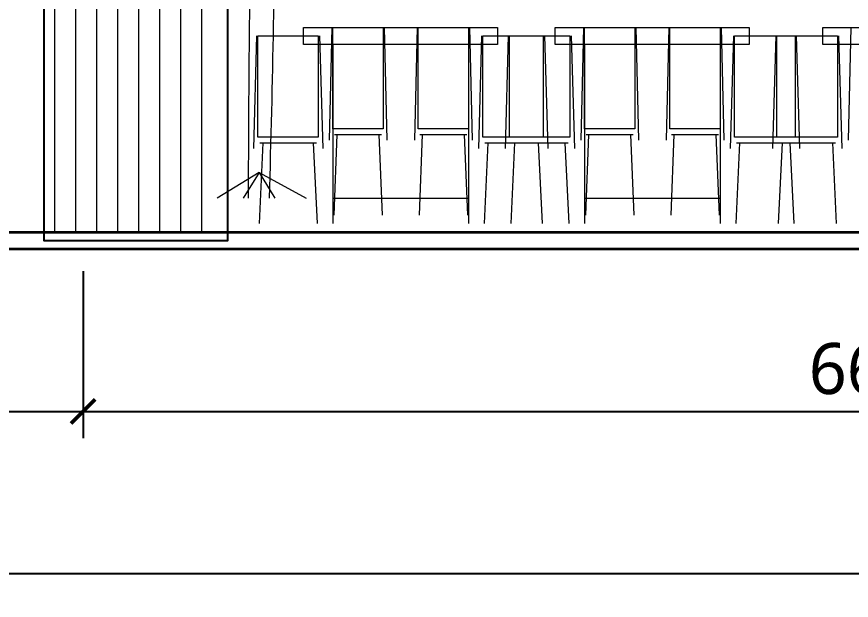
# Model space of a CAD drawing. Header units: millimetres. Extents: x -1800 to 33200, y -8500 to 38400.
# Drawn here: x 19527 to 22962, y 29155 to 31557 of the extents above; entities that cross this region are included whole.
import ezdxf

# ---------------------------------------------------------------- set-up
doc = ezdxf.new("R2010")
doc.units = ezdxf.units.MM
for name, color, linetype, lineweight in [('E-DIM', 7, 'Continuous', 13), ('E-FURNITURE', 7, 'Continuous', 18), ('E-HATCH', 8, 'Continuous', 9), ('E-OUTLINE', 7, 'Continuous', 35), ('E-PLANT', 3, 'Continuous', 13), ('E-WALL', 7, 'Continuous', 25)]:
    doc.layers.add(name, color=color, linetype=linetype, lineweight=lineweight)
doc.styles.add('CJK', font='NotoSansCJK-Regular.ttc')
doc.styles.add('OpenSansCondensed-Light', font='OpenSansCondensed-Light.ttf')
doc.dimstyles.new('EZDXF', dxfattribs={"dimtxt": 0.25, "dimasz": 0.175, "dimexe": 0.375, "dimexo": 0.125, "dimgap": 0.1, "dimtad": 1, "dimlfac": 100, "dimzin": 12, "dimdsep": 46, "dimtxsty": 'OpenSansCondensed-Light', "dimblk": 'ARCHTICK', "dimcen": 2.5, "dimazin": 3, "dimtfac": 0.5, "dimtmove": 2, "dimatfit": 3})

# ---------------------------------------------------------------- blocks, each defined once
blk = doc.blocks.new('_ARCHTICK')
at = {"color": 0, "linetype": 'BYBLOCK', "const_width": 0.15}
blk.add_lwpolyline([(-0.5, -0.5), (0.5, 0.5)], dxfattribs=at)

msp = doc.modelspace()

# ---------------------------------------------------------------- linework, layer by layer
at = {"layer": 'E-FURNITURE'}
for p, q in [((20823.4, 31513.1), (20812.6, 31049.5)), ((21039.2, 31513.1), (21050, 31049.5)), ((21174.7, 31513.1), (21163.9, 31049.5)), ((21390.6, 31513.1), (21401.3, 31049.5)), ((21859.3, 31513.1), (21848.5, 31049.5)), ((22075.1, 31513.1), (22085.9, 31049.5)), ((22210.7, 31513.1), (22199.9, 31049.5)), ((22426.5, 31513.1), (22437.3, 31049.5)), ((22960, 31513.1), (22949.2, 31049.5)), ((20514.3, 31478), (20501.4, 31014.4)), ((20773.3, 31478), (20786.3, 31014.4)), ((21440.6, 31478), (21427.7, 31014.4)), ((21550.3, 31478), (21537.3, 31014.4)), ((21699.6, 31478), (21712.6, 31014.4)), ((21809.2, 31478), (21822.2, 31014.4)), ((22476.5, 31478), (22463.6, 31014.4)), ((22650.9, 31478), (22638, 31014.4)), ((22735.5, 31478), (22748.5, 31014.4)), ((22909.9, 31478), (22922.9, 31014.4)), ((20827.5, 31442.9), (20827.5, 30705.4)), ((21386.5, 31442.9), (21386.5, 30705.4)), ((21863.4, 31442.9), (21863.4, 30705.4)), ((22422.4, 31442.9), (22422.4, 30705.4)), ((20845, 31072.7), (20832, 30740.5)), ((20834.2, 31072.7), (21028.4, 31072.7)), ((21017.6, 31072.7), (21030.6, 30740.5)), ((21196.3, 31072.7), (21183.4, 30740.5)), ((21185.5, 31072.7), (21379.8, 31072.7)), ((21369, 31072.7), (21381.9, 30740.5)), ((21880.9, 31072.7), (21867.9, 30740.5)), ((21870.1, 31072.7), (22064.3, 31072.7)), ((22053.5, 31072.7), (22066.5, 30740.5)), ((22232.2, 31072.7), (22219.3, 30740.5)), ((22221.5, 31072.7), (22415.7, 31072.7)), ((22404.9, 31072.7), (22417.8, 30740.5)), ((20540.2, 31037.6), (20524.7, 30705.4)), ((20527.3, 31037.6), (20760.4, 31037.6)), ((20747.4, 31037.6), (20763, 30705.4)), ((21466.5, 31037.6), (21451, 30705.4)), ((21453.6, 31037.6), (21686.7, 31037.6)), ((21576.2, 31037.6), (21560.6, 30705.4)), ((21563.2, 31037.6), (21796.3, 31037.6)), ((21673.7, 31037.6), (21689.2, 30705.4)), ((21783.3, 31037.6), (21798.9, 30705.4)), ((22502.4, 31037.6), (22486.9, 30705.4)), ((22489.5, 31037.6), (22722.6, 31037.6)), ((22676.8, 31037.6), (22661.3, 30705.4)), ((22663.9, 31037.6), (22897, 31037.6)), ((22709.6, 31037.6), (22725.2, 30705.4)), ((22884, 31037.6), (22899.6, 30705.4)), ((20827.5, 30810.7), (21386.5, 30810.7)), ((21863.4, 30810.7), (22422.4, 30810.7))]:
    msp.add_line(p, q, dxfattribs=at)
for points in [[(20707.7, 31513.1), (21506.2, 31513.1), (21506.2, 31442.9), (20707.7, 31442.9)], [(20827.7, 31513.1), (21034.9, 31513.1), (21034.9, 31095.9), (20827.7, 31095.9)], [(21179.1, 31513.1), (21386.2, 31513.1), (21386.2, 31095.9), (21179.1, 31095.9)], [(21743.6, 31513.1), (22542.2, 31513.1), (22542.2, 31442.9), (21743.6, 31442.9)], [(21863.6, 31513.1), (22070.8, 31513.1), (22070.8, 31095.9), (21863.6, 31095.9)], [(22215, 31513.1), (22422.2, 31513.1), (22422.2, 31095.9), (22215, 31095.9)], [(22844.3, 31513.1), (23642.8, 31513.1), (23642.8, 31442.9), (22844.3, 31442.9)], [(20519.5, 31478), (20768.1, 31478), (20768.1, 31060.8), (20519.5, 31060.8)], [(21445.8, 31478), (21694.4, 31478), (21694.4, 31060.8), (21445.8, 31060.8)], [(21555.4, 31478), (21804.1, 31478), (21804.1, 31060.8), (21555.4, 31060.8)], [(22481.7, 31478), (22730.4, 31478), (22730.4, 31060.8), (22481.7, 31060.8)], [(22656.1, 31478), (22904.7, 31478), (22904.7, 31060.8), (22656.1, 31060.8)]]:
    msp.add_lwpolyline(points, close=True, dxfattribs=at)
at = {"layer": 'E-HATCH'}
for p, q in [((19682.6, 35341.1), (19682.6, 30670.2)), ((19768.9, 35341.1), (19768.9, 30670.2)), ((19855.2, 35341.1), (19855.2, 30670.2)), ((19941.6, 35341.1), (19941.6, 30670.2)), ((20027.9, 35341.1), (20027.9, 30670.2)), ((20114.2, 35341.1), (20114.2, 30670.2)), ((20200.5, 35341.1), (20200.5, 30670.2)), ((20286.9, 35341.1), (20286.9, 30670.2))]:
    msp.add_line(p, q, dxfattribs=at)
at = {"layer": 'E-OUTLINE'}
msp.add_line((0, 30670.2), (32200, 30670.2), dxfattribs=at)
msp.add_lwpolyline([(0, 36500), (32200, 36500), (32200, 30600), (0, 30600)], close=True, dxfattribs=at)
at = {"layer": 'E-PLANT'}
for q in [(20351.6, 30810.7), (20459.5, 30810.7), (20589, 30810.7), (20718.5, 30810.7)]:
    msp.add_line((20524.3, 30916.1), q, dxfattribs=at)
for points in [[(20567.4, 30810.7), (20589, 32233), (20545.8, 33655.4)], [(20481.1, 30810.7), (20502.7, 32233), (20567.4, 33339.3)]]:
    msp.add_spline(points, degree=3, dxfattribs=at)
at = {"layer": 'E-WALL'}
msp.add_lwpolyline([(19639.4, 35376.2), (20394.8, 35376.2), (20394.8, 30635.1), (19639.4, 30635.1)], close=True, dxfattribs=at)

# ---------------------------------------------------------------- dimensions: what is measured, and where the dimension line sits
at = {"layer": 'E-DIM'}
for base, p1, p2 in [((0, 29265.5), (0, 30600), (32200, 30600)), ((13200, 29932.7), (13200, 30600), (19800, 30600)), ((19800, 29932.7), (19800, 30600), (26400, 30600))]:
    msp.add_linear_dim(base=base, p1=p1, p2=p2, dimstyle='EZDXF', override={"dimtxt": 210, "dimasz": 100, "dimexe": 110, "dimexo": 90, "dimgap": 70, "dimtad": 1, "dimdec": 0, "dimlfac": 1, "dimtxsty": 'CJK'}, dxfattribs=at).render()

doc.saveas('drawing.dxf')
